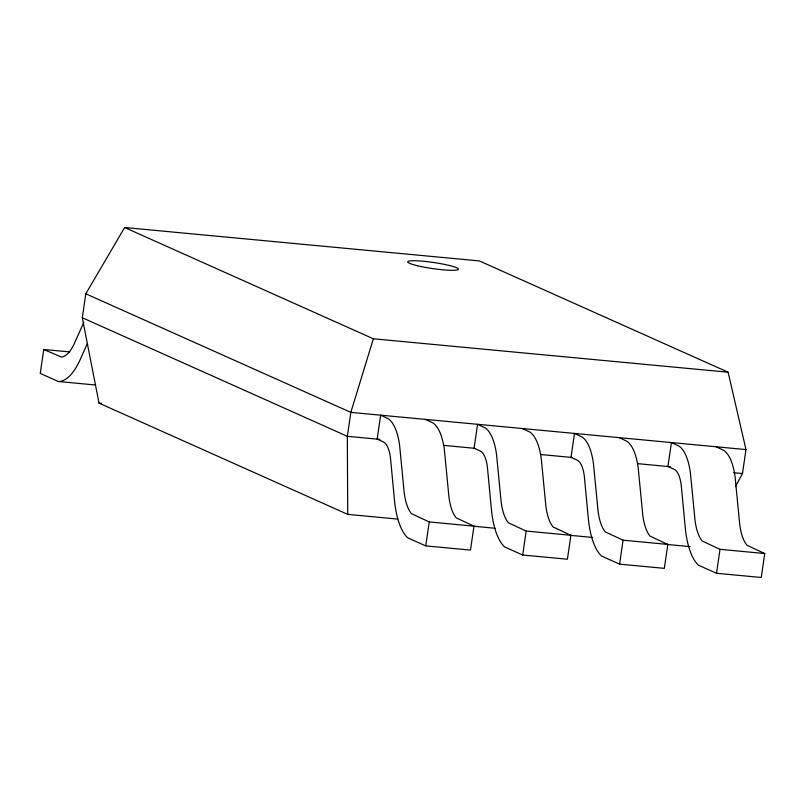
<?xml version="1.0" encoding="UTF-8"?>
<svg xmlns="http://www.w3.org/2000/svg" width="805" height="805" viewBox="0 0 805 805"><rect width="100%" height="100%" fill="white"/><g stroke="black" fill="none" stroke-linecap="round" stroke-linejoin="round"><path stroke-width="1.21" d="M69.834 351.936L43.742 349.471L40.25 373.419L58.322 381.5L95.604 385.011M397.7 519.084L347.73 514.375L99.015 403.114L82.301 317.744L85.803 293.795L124.634 227.513L479.398 260.931L728.102 372.202L745.983 449.582L742.492 473.531L735.428 486.633M425.744 545.881L429.246 521.942L411.496 513.671A46.056 17.861 -84.6 0 1 404.231 492.871L399.612 445.376A54.73 21.232 -84.6 0 0 388.312 418.771L380.654 415.179L377.163 439.117L383.18 441.814A30.338 11.773 -84.6 0 1 390.606 459.293L394.45 499.945A70.438 27.32 -84.6 0 0 407.682 537.8L425.744 545.881L470.482 550.097L473.974 526.148L456.234 517.887A46.056 17.861 -84.6 0 1 448.959 497.077L444.35 449.593A54.73 21.232 -84.6 0 0 433.05 422.987L425.382 419.385M522.676 555.017L526.168 531.069L508.418 522.797A46.056 17.861 -84.6 0 1 501.153 501.998L496.534 454.503A54.73 21.232 -84.6 0 0 485.234 427.908L477.576 424.305L474.085 448.254L480.102 450.941A30.338 11.773 -84.6 0 1 487.528 468.419L491.382 509.072A70.438 27.32 -84.6 0 0 504.604 546.927L522.676 555.017L567.404 559.223L570.896 535.285L553.156 527.013A46.056 17.861 -84.6 0 1 545.891 506.214L541.272 458.719A54.73 21.232 -84.6 0 0 529.972 432.114L522.314 428.522M619.598 564.144L623.09 540.195L605.35 531.934A46.056 17.861 -84.6 0 1 598.075 511.125L593.456 463.64A54.73 21.232 -84.6 0 0 582.166 437.035L574.498 433.432L571.007 457.381L577.034 460.078A30.338 11.773 -84.6 0 1 584.45 477.546L588.304 518.209A70.438 27.32 -84.6 0 0 601.526 556.054L619.598 564.144L664.336 568.36L667.828 544.411L650.078 536.14A46.056 17.861 -84.6 0 1 642.813 515.341L638.194 467.846A54.73 21.232 -84.6 0 0 626.894 441.241L619.236 437.648M716.52 573.271L720.012 549.322L702.272 541.061A46.056 17.861 -84.6 0 1 695.007 520.251L690.388 472.766A54.73 21.232 -84.6 0 0 679.088 446.161L671.42 442.559L667.929 466.508L673.956 469.204A30.338 11.773 -84.6 0 1 681.382 486.683L685.226 527.335A70.438 27.32 -84.6 0 0 698.448 565.191L716.52 573.271L761.258 577.487L764.75 553.538L747.01 545.277A46.056 17.861 -84.6 0 1 739.735 524.468L735.116 476.983A54.73 21.232 -84.6 0 0 723.816 450.377L716.158 446.775M728.102 372.202L373.349 338.784L350.829 412.371L347.337 436.31L347.73 514.375M83.871 322.292L73.658 344.973A46.056 17.861 -84.6 0 1 61.572 357.128L43.742 349.471M87.302 343.735L80.289 359.392A70.438 27.32 -84.6 0 1 58.322 381.5M745.983 449.582L350.829 412.371L85.803 293.795M99.015 403.114L101.511 403.345M379.849 439.369L347.337 436.31L82.301 317.744M443.625 445.376L474.89 448.325M541.161 454.563L572.425 457.512M637.449 463.64L670.414 466.739M733.737 472.706L742.492 473.531M429.246 521.942L473.974 526.148M526.168 531.069L570.896 535.285M623.09 540.195L667.828 544.411M720.012 549.322L764.75 553.538M473.893 526.259L495.125 528.261M570.081 535.325L592.561 537.438M666.268 544.381L689.996 546.615M124.634 227.513L373.349 338.784M417.403 265.731A25.68 3.089 8.3 0 0 458.206 269.574A25.68 3.089 8.3 0 0 423.531 261.273A25.68 3.089 8.3 0 0 417.403 265.731"/></g></svg>
